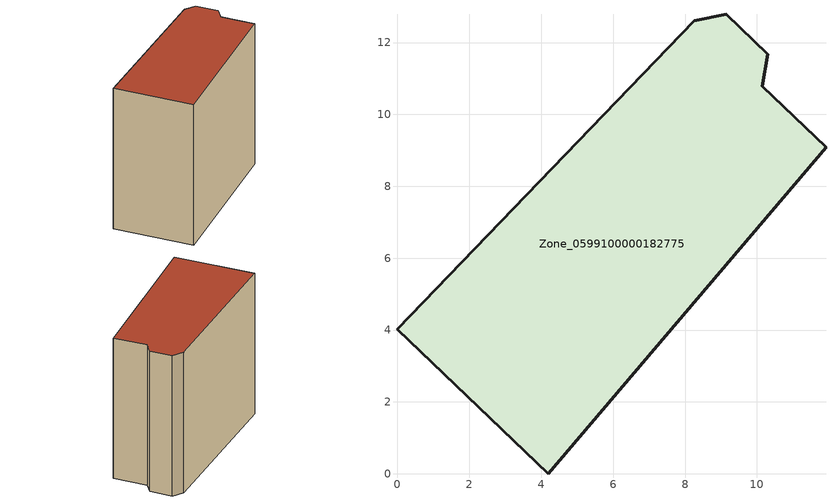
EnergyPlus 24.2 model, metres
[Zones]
Zone_0599100000182775
 floor ground (C_G): 0,4.02 8.26,12.61 9.15,12.79 10.3,11.68 10.15,10.79 11.92,9.09 4.19,0 z0
 wall outside (C_F): 4.19,0 11.92,9.09 10.15,10.79 10.3,11.68 9.15,12.79 8.26,12.61 0,4.02 4.19,0 z0:10.54
 roof outside (C_R): 8.26,12.61 0,4.02 4.19,0 11.92,9.09 10.15,10.79 10.3,11.68 9.15,12.79 z10.54
[BUILDING]
Pand.0599100000182775: North Axis=0; Terrain=City; Loads Convergence Tolerance Value=0.04; Temperature Convergence Tolerance Value=0.4; Solar Distribution=FullExterior; Maximum Number of Warmup Days=25; Minimum Number of Warmup Days=1
[Site:Location]
Rotterdam.The.Hague.AP_ZH_NLD Design_Conditions: Latitude=51.96; Longitude=4.45; Time Zone=1; Elevation=-4.5
[SITE:GROUNDTEMPERATURE:BUILDINGSURFACE]
18, 18, 18, 18, 18, 18, 18, 18, 18, 18, 18, 18
[MATERIAL] Thermal Absorptance=0.9; Solar Absorptance=0.7; Visible Absorptance=0.7
Name | Roughness | Thickness | Conductivity | Density | Specific Heat
G.TI.1946 | MediumSmooth | 0.15 | 1 | 540 | 1210
F.TI.1946 | Rough | 0.3 | 0.857143 | 1920 | 840
R.TI.1946 | MediumRough | 0.2 | 0.1 | 1500 | 1000
[CONSTRUCTION]
C_G: G.TI.1946
C_F: F.TI.1946
C_R: R.TI.1946
[ZONE]
Zone_0599100000182775: Type=1; Multiplier=1; Ceiling Height=Autocalculate; Volume=Autocalculate; Floor Area=autocalculate; Part of Total Floor Area=Yes
[ZONEINFILTRATION:DESIGNFLOWRATE]
Infil_Zone_0599100000182775: Zone or ZoneList or Space or SpaceList=Zone_0599100000182775; Schedule=AlwaysOn; Design Flow Rate Calculation Method=Flow/Area; Flow Rate per Floor Area=0.003; Constant Term Coefficient=1; Temperature Term Coefficient=0; Velocity Term Coefficient=0; Velocity Squared Term Coefficient=0
[HVACTEMPLATE:ZONE:IDEALLOADSAIRSYSTEM]
Zone_0599100000182775: Maximum Heating Supply Air Temperature=50; Minimum Cooling Supply Air Temperature=13; Maximum Heating Supply Air Humidity Ratio=0.0156; Minimum Cooling Supply Air Humidity Ratio=0.0077; Heating Limit=NoLimit; Cooling Limit=NoLimit; Dehumidification Control Type=ConstantSensibleHeatRatio; Cooling Sensible Heat Ratio=0.7; Dehumidification Setpoint=60; Humidification Control Type=None; Humidification Setpoint=30; Outdoor Air Method=None; Outdoor Air Flow Rate per Person=0.00944; Outdoor Air Flow Rate per Zone Floor Area=0; Outdoor Air Flow Rate per Zone=0; Demand Controlled Ventilation Type=None; Outdoor Air Economizer Type=NoEconomizer; Heat Recovery Type=None; Sensible Heat Recovery Effectiveness=0.7; Latent Heat Recovery Effectiveness=0.65
[ZONECONTROL:THERMOSTAT]
ThermostatControl_Zone_0599100000182775: Zone or ZoneList=Zone_0599100000182775; Control Type Schedule=DualSetpointControlType; Control 1=Thermostat_Zone_0599100000182775; Temperature Difference Between Cutout And Setpoint=0
[THERMOSTATSETPOINT:DUALSETPOINT]
Thermostat_Zone_0599100000182775: Heating Setpoint Temperature Schedule=HeatingSetpoint_Zone_0599100000182775; Cooling Setpoint Temperature Schedule=CoolingSetpoint_Zone_0599100000182775
[SCHEDULE:COMPACT]
HeatingSetpoint_Zone_0599100000182775: Through: 12/31, For: AllDays, Until: 24:00, 21
CoolingSetpoint_Zone_0599100000182775: Through: 12/31, For: AllDays, Until: 24:00, 24
DualSetpointControlType: Through: 12/31, For: AllDays, Until: 24:00, 4
AlwaysOn: Through: 12/31, For: AllDays, Until: 24:00, 1
